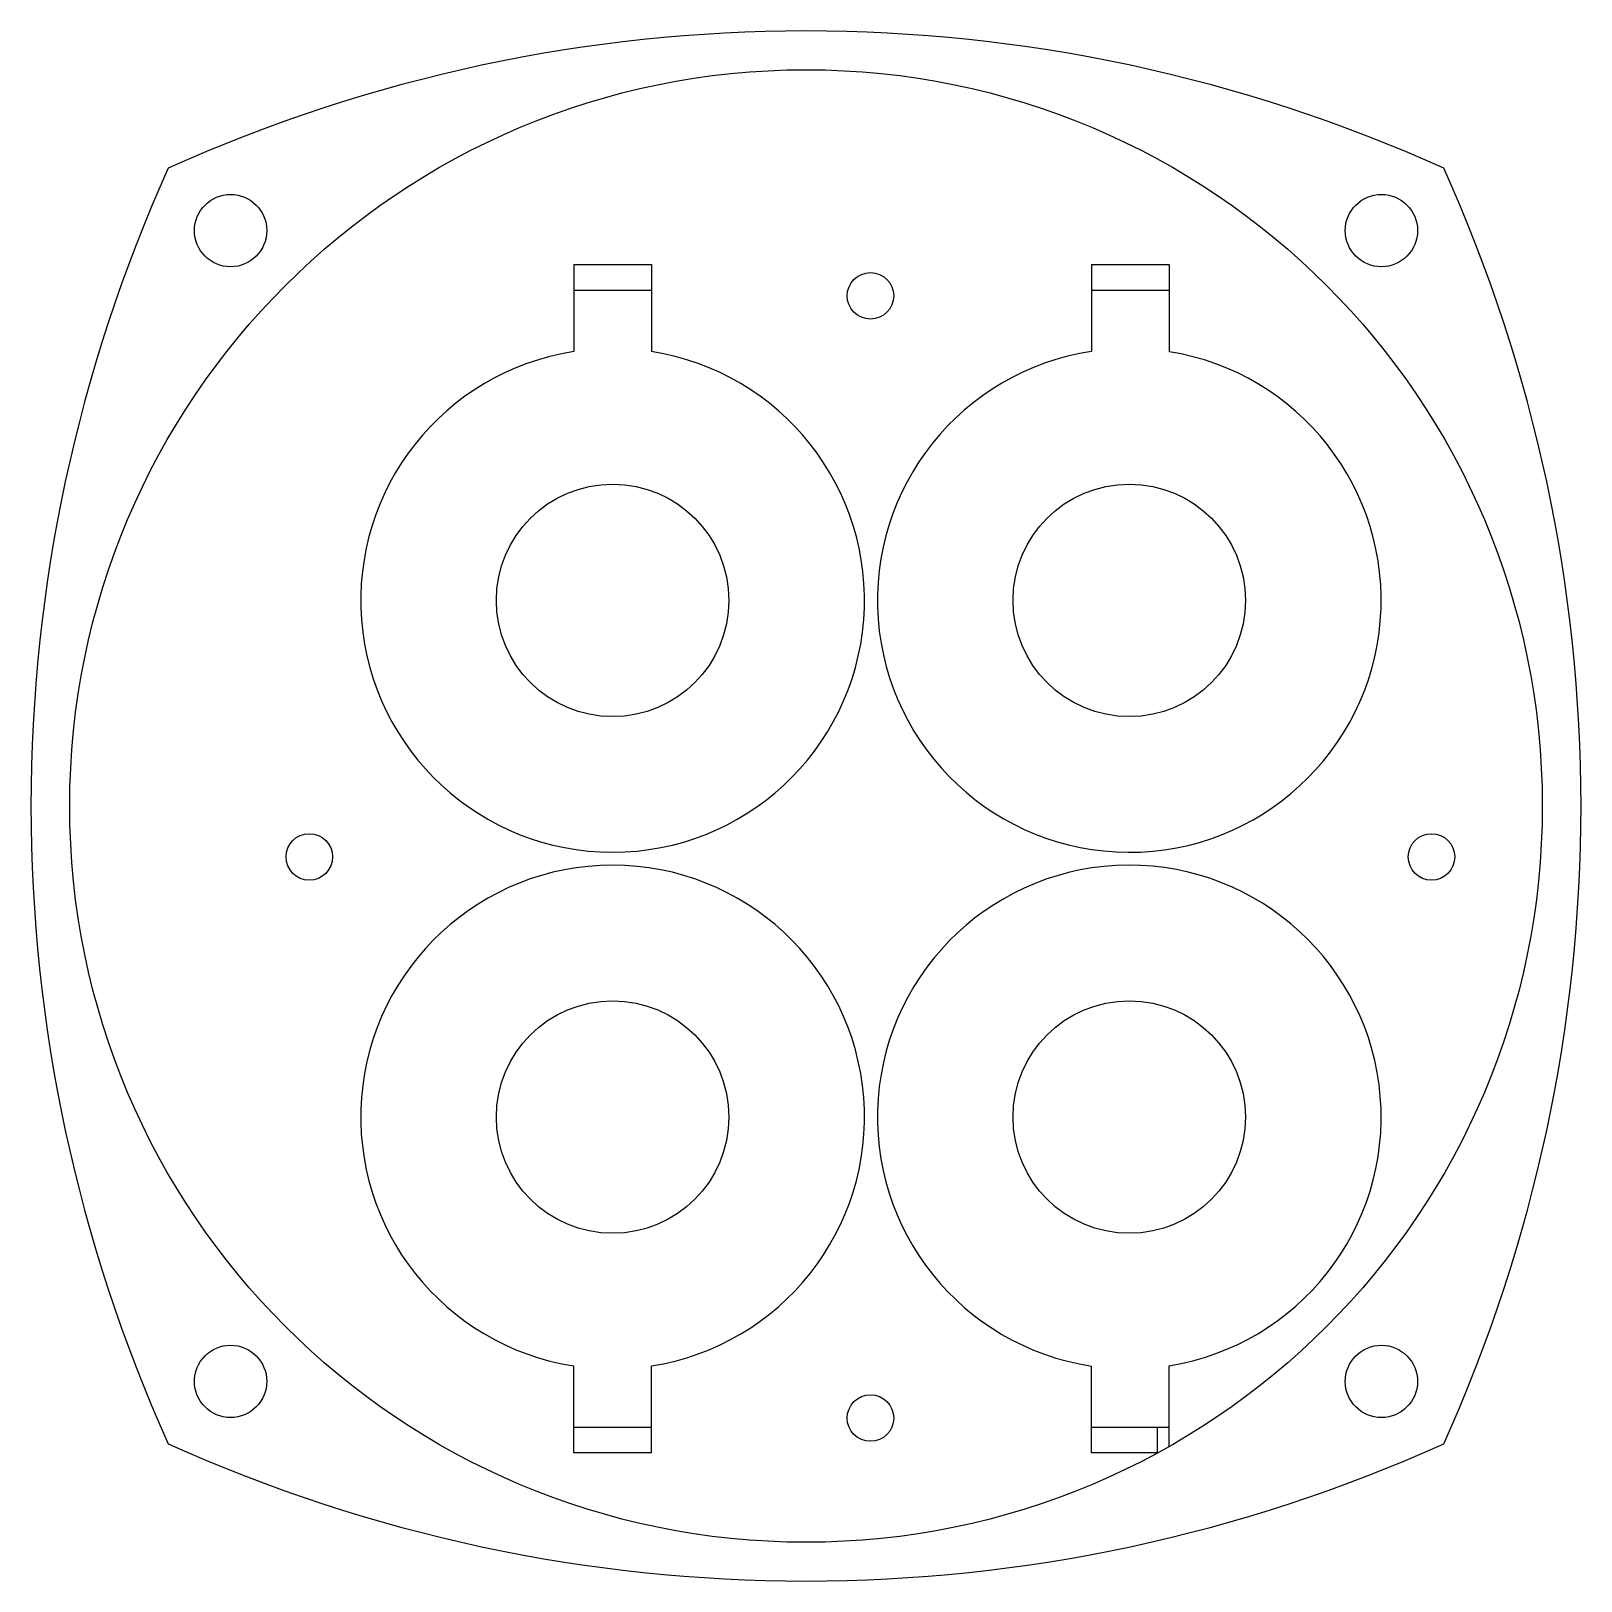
# Model space of a CAD drawing. Header units: millimetres. Extents: x -30 to 30, y -30 to 30.
import ezdxf

# ---------------------------------------------------------------- set-up
doc = ezdxf.new("R2010")
doc.units = ezdxf.units.MM

msp = doc.modelspace()

# ---------------------------------------------------------------- linework, layer by layer
at = {"color": 7, "linetype": 'Continuous', "lineweight": 25}
for p, q in [((-8.986, 20.959), (-5.986, 20.959)), ((-8.986, 20.959), (-8.986, 17.593)), ((-5.986, 20.959), (-5.986, 17.593)), ((11.053, 20.959), (14.053, 20.959)), ((11.053, 20.959), (11.053, 17.599)), ((14.053, 20.959), (14.053, 17.587)), ((-5.986, 19.959), (-8.986, 19.959)), ((14.053, 19.959), (11.053, 19.959)), ((-28.248, 14.392), (-28.249, 14.392)), ((-25.93, 11.828), (-25.929, 11.828)), ((-25.93, 11.828), (-25.93, 11.828)), ((-28.973, 11.055), (-28.973, 11.055)), ((-27.423, 7.76), (-27.423, 7.76)), ((-27.423, 7.76), (-27.423, 7.76)), ((-29.592, 6.987), (-29.592, 6.987)), ((-29.969, 1.924), (-29.969, 1.924)), ((-27.775, -6.385), (-27.776, -6.385)), ((-27.775, -6.386), (-27.775, -6.386)), ((-28.802, -11.931), (-28.802, -11.931)), ((-28.802, -11.931), (-28.802, -11.931)), ((-25.533, -12.661), (-25.533, -12.661)), ((-25.533, -12.661), (-25.533, -12.661)), ((-8.986, -25.041), (-8.986, -21.675)), ((-5.986, -25.041), (-5.986, -21.675)), ((11.053, -25.041), (11.053, -21.681)), ((14.053, -24.795), (14.053, -21.669)), ((-8.986, -24.041), (-5.986, -24.041)), ((11.053, -24.041), (13.609, -24.041)), ((13.609, -25.041), (13.609, -24.041)), ((-5.986, -25.041), (-8.986, -25.041)), ((13.609, -25.041), (11.053, -25.041))]:
    msp.add_line(p, q, dxfattribs=at)
for centre, radius in [((0, 0), 28.5), ((-22.274, 22.274), 1.4), ((22.274, 22.274), 1.4), ((2.494, 19.749), 0.9), ((-7.486, 7.959), 4.5), ((12.514, 7.959), 4.5), ((-19.227, -1.972), 0.9), ((24.215, -1.972), 0.9), ((-7.486, -12.041), 4.5), ((12.514, -12.041), 4.5), ((-22.274, -22.274), 1.4), ((22.274, -22.274), 1.4), ((2.494, -23.693), 0.9)]:
    msp.add_circle(centre, radius, dxfattribs=at)
for centre, radius, start, end in [((0, -30), 60, 65.70481, 114.29519), ((30, 0), 60, 155.70481, 204.29519), ((-30, 0), 60, 335.70481, 24.29519), ((-7.486, 7.959), 9.75, 98.84988, 81.15012), ((12.514, 7.959), 9.75, 98.6213, 80.92139), ((-7.486, -12.041), 9.75, 278.84988, 261.15012), ((12.514, -12.041), 9.75, 279.07861, 261.3787), ((0, 30), 60, 245.70481, 294.29519)]:
    msp.add_arc(centre, radius, start, end, dxfattribs=at)
msp.add_open_spline([(13.609, -24.041), (13.757, -24.041), (13.905, -24.041), (14.053, -24.041)], degree=3, dxfattribs=at)

doc.saveas('drawing.dxf')
